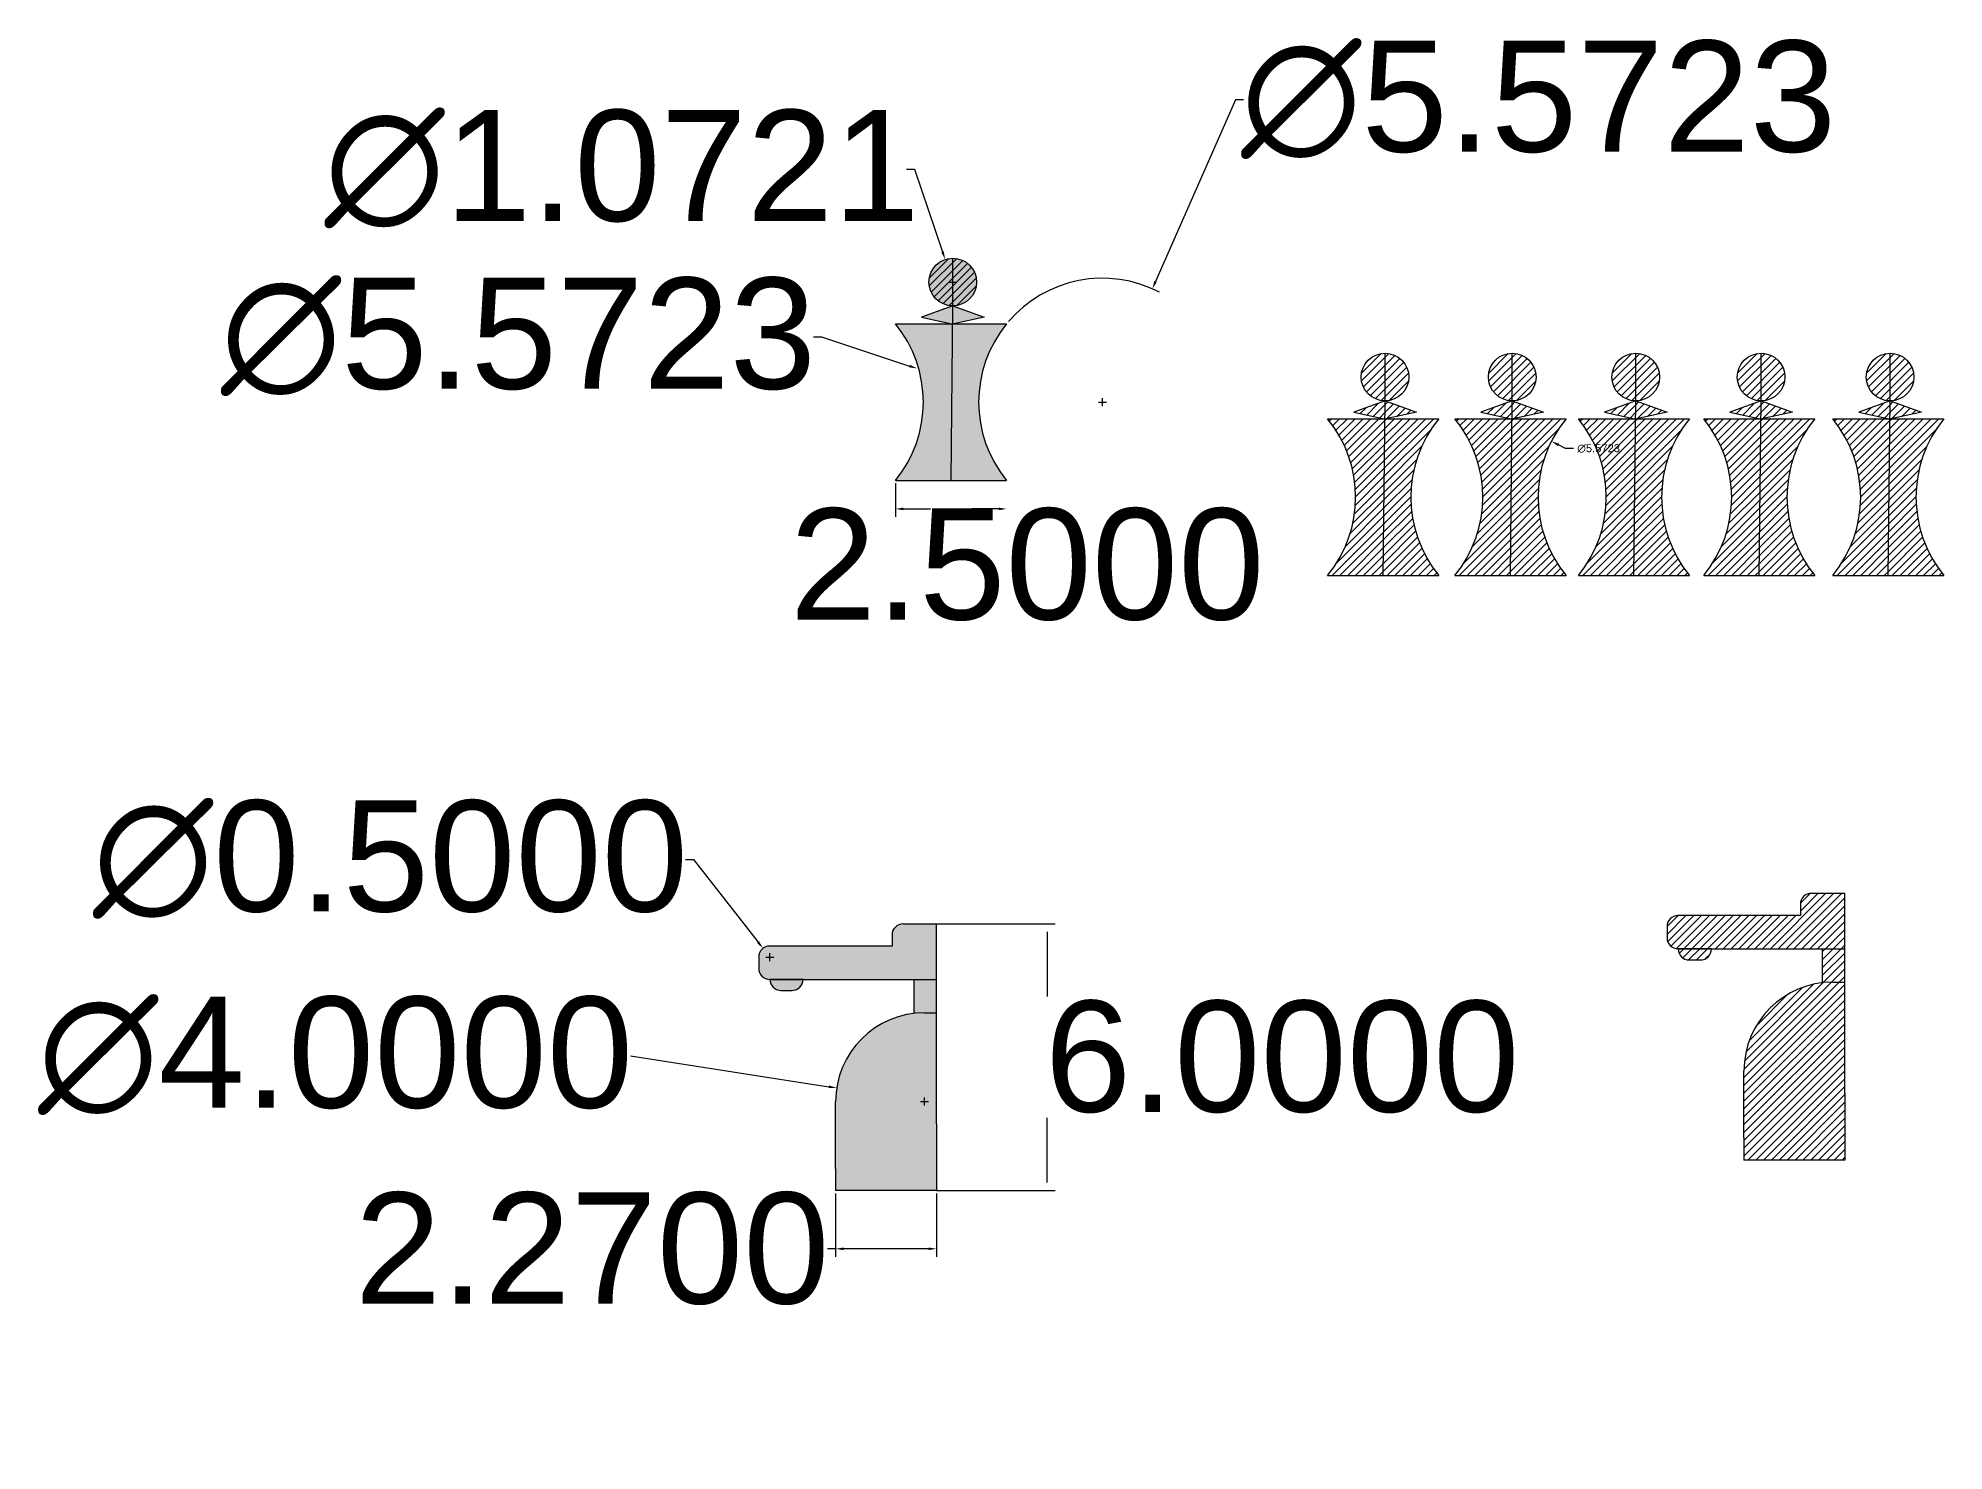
# Model space of a CAD drawing. Header units: centimetres. Extents: x -79 to 365, y -14 to 140.
# Drawn here: x 54.41 to 97.28, y 50.81 to 82.59 of the extents above; entities that cross this region are included whole.
import ezdxf

# ---------------------------------------------------------------- set-up
doc = ezdxf.new("R2010")
doc.units = ezdxf.units.CM
doc.header["$MEASUREMENT"] = 0
doc.styles.get("Standard").update_dxf_attribs({"font": 'arial.ttf'})
doc.dimstyles.get("Standard").update_dxf_attribs({"dimtxt": 0.18, "dimasz": 0.18, "dimexe": 0.18, "dimexo": 0.0625, "dimgap": 0.09, "dimtad": 0, "dimtih": 1, "dimtoh": 1, "dimdec": 4, "dimzin": 0, "dimdsep": 46, "dimtxsty": 'Standard', "dimcen": 0.09, "dimadec": 0, "dimazin": 0, "dimtfac": 1, "dimtdec": 4, "dimtofl": 0, "dimtmove": 0, "dimatfit": 3, "dimfxl": 1, "dimtolj": 1, "dimtzin": 0, "dimarcsym": 0})

# ---------------------------------------------------------------- blocks, each defined once
blk = doc.blocks.new('*D58')
at = {"color": 0, "lineweight": -2, "transparency": 16777216}
for p, q in [((88.77, 73.362), (88.609, 73.443)), ((88.95, 73.362), (88.77, 73.362))]:
    blk.add_line(p, q, dxfattribs=at)
at = {"color": 0, "transparency": 16777216}
blk.add_solid([(88.623, 73.47), (88.596, 73.416), (88.449, 73.524)], dxfattribs=at)
at = {"layer": 'Defpoints', "color": 0, "transparency": 16777216}
for p in [(88.449, 73.524), (93.423, 71.012)]:
    blk.add_point(p, dxfattribs=at)
at = {"color": 0, "transparency": 16777216, "insert": (89.512, 73.362), "char_height": 0.18, "attachment_point": 5}
blk.add_mtext('\\A1;∅5.5723', dxfattribs=at)
blk = doc.blocks.new('*D59')
at = {"color": 0, "lineweight": -2, "transparency": 16777216}
for p, q in [((73.941, 79.646), (74.121, 79.646)), ((74.121, 79.646), (74.753, 77.784)), ((74.983, 77.016), (74.983, 77.196)), ((74.893, 77.106), (75.073, 77.106))]:
    blk.add_line(p, q, dxfattribs=at)
at = {"color": 0, "transparency": 16777216}
blk.add_solid([(74.782, 77.794), (74.725, 77.774), (74.811, 77.613)], dxfattribs=at)
at = {"layer": 'Defpoints', "color": 0, "transparency": 16777216}
for p in [(74.811, 77.613), (75.156, 76.598)]:
    blk.add_point(p, dxfattribs=at)
at = {"color": 0, "transparency": 16777216, "insert": (67.543, 79.646), "char_height": 0.18, "attachment_point": 5}
blk.add_mtext('\\A1;{\\H13.88889x;∅1.0721}', dxfattribs=at)
blk = doc.blocks.new('*D61')
at = {"color": 0, "lineweight": -2, "transparency": 16777216}
for p, q in [((71.852, 75.872), (72.032, 75.872)), ((72.032, 75.872), (74.01, 75.217))]:
    blk.add_line(p, q, dxfattribs=at)
at = {"color": 0, "transparency": 16777216}
blk.add_solid([(74.019, 75.246), (74, 75.189), (74.181, 75.161)], dxfattribs=at)
at = {"layer": 'Defpoints', "color": 0, "transparency": 16777216}
for p in [(68.891, 76.912), (74.181, 75.161)]:
    blk.add_point(p, dxfattribs=at)
at = {"color": 0, "transparency": 16777216, "insert": (65.213, 75.872), "char_height": 0.18, "attachment_point": 5}
blk.add_mtext('\\A1;{\\H13.88889x;∅5.5723}', dxfattribs=at)
blk = doc.blocks.new('*D75')
at = {"color": 0, "lineweight": -2, "transparency": 16777216}
for p, q in [((72.348, 56.606), (72.348, 55.179)), ((74.618, 56.606), (74.618, 55.179)), ((72.348, 55.359), (72.168, 55.359)), ((74.438, 55.359), (72.528, 55.359))]:
    blk.add_line(p, q, dxfattribs=at)
at = {"color": 0, "transparency": 16777216}
for points in [[(72.528, 55.389), (72.528, 55.329), (72.348, 55.359)], [(74.438, 55.389), (74.438, 55.329), (74.618, 55.359)]]:
    blk.add_solid(points, dxfattribs=at)
at = {"layer": 'Defpoints', "color": 0, "transparency": 16777216}
for p in [(72.348, 56.669), (74.618, 56.669), (72.348, 55.359)]:
    blk.add_point(p, dxfattribs=at)
at = {"color": 0, "transparency": 16777216, "insert": (66.871, 55.359), "char_height": 0.18, "attachment_point": 5}
blk.add_mtext('\\A1;{\\H13.88889x;2.2700}', dxfattribs=at)
blk = doc.blocks.new('*D76')
at = {"color": 0, "lineweight": -2, "transparency": 16777216}
for p, q in [((67.735, 59.7), (72.194, 59.005)), ((74.348, 58.579), (74.348, 58.759)), ((74.258, 58.669), (74.438, 58.669))]:
    blk.add_line(p, q, dxfattribs=at)
at = {"color": 0, "transparency": 16777216}
blk.add_solid([(72.198, 59.034), (72.189, 58.975), (72.372, 58.977)], dxfattribs=at)
at = {"layer": 'Defpoints', "color": 0, "transparency": 16777216}
for p in [(72.372, 58.977), (76.324, 58.361)]:
    blk.add_point(p, dxfattribs=at)
at = {"color": 0, "transparency": 16777216, "insert": (61.1, 59.7), "char_height": 0.18, "attachment_point": 5}
blk.add_mtext('\\A1;{\\H13.88889x;∅4.0000}', dxfattribs=at)
blk = doc.blocks.new('*D77')
at = {"color": 0, "lineweight": -2, "transparency": 16777216}
for p, q in [((68.969, 64.115), (69.149, 64.115)), ((69.149, 64.115), (70.603, 62.257)), ((70.778, 61.919), (70.958, 61.919)), ((70.868, 61.829), (70.868, 62.009))]:
    blk.add_line(p, q, dxfattribs=at)
at = {"color": 0, "transparency": 16777216}
blk.add_solid([(70.626, 62.276), (70.579, 62.239), (70.714, 62.116)], dxfattribs=at)
at = {"layer": 'Defpoints', "color": 0, "transparency": 16777216}
for p in [(70.714, 62.116), (71.022, 61.722)]:
    blk.add_point(p, dxfattribs=at)
at = {"color": 0, "transparency": 16777216, "insert": (62.334, 64.115), "char_height": 0.18, "attachment_point": 5}
blk.add_mtext('\\A1;{\\H13.88889x;∅0.5000}', dxfattribs=at)
blk = doc.blocks.new('*D78')
at = {"color": 0, "lineweight": -2, "transparency": 16777216}
for p, q in [((81.345, 81.205), (79.546, 77.12)), ((81.525, 81.205), (81.345, 81.205)), ((78.261, 74.405), (78.441, 74.405)), ((78.351, 74.315), (78.351, 74.495))]:
    blk.add_line(p, q, dxfattribs=at)
blk.add_arc((78.351, 74.405), 2.786, 62.5359, 139.4627, dxfattribs=at)
at = {"color": 0, "transparency": 16777216}
blk.add_solid([(79.519, 77.132), (79.574, 77.108), (79.474, 76.955)], dxfattribs=at)
at = {"layer": 'Defpoints', "color": 0, "transparency": 16777216}
for p in [(79.474, 76.955), (77.228, 71.855)]:
    blk.add_point(p, dxfattribs=at)
at = {"color": 0, "transparency": 16777216, "insert": (88.164, 81.205), "char_height": 0.18, "attachment_point": 5}
blk.add_mtext('\\A1;{\\H13.88889x;∅5.5723}', dxfattribs=at)

msp = doc.modelspace()

# ---------------------------------------------------------------- hatches: boundary and pattern name
at = {"true_color": 0xffffff}
h = msp.add_hatch(color=7, dxfattribs=at)
h.dxf.hatch_style = 1
h.paths.add_polyline_path([(74.97934, 76.16455), (74.96342, 76.16794), (74.58093, 76.16794), (73.69333, 76.16794, -0.35659545), (73.69333, 72.64213), (74.58093, 72.64213), (74.94335, 72.64213)])
h.paths.add_polyline_path([(76.19337, 76.16794), (74.97938, 76.16794), (74.94335, 72.64213), (75.30577, 72.64213), (76.19337, 72.64213, -0.35659545)])
h.paths.add_polyline_path([(75.51954, 77.1059, 0.41421356), (74.98349, 77.64195), (74.98349, 76.56985, 0.41421356)])
h.paths.add_polyline_path([(74.98349, 77.64195, 0.41421356), (74.44744, 77.1059, 0.41421356), (74.98349, 76.56985)])
h.paths.add_polyline_path([(75.68826, 76.31333), (74.98349, 76.56985), (74.97938, 76.16794), (75.00355, 76.16794)])
h.paths.add_polyline_path([(74.98349, 76.56985), (74.27872, 76.31333), (74.96342, 76.16794), (74.97938, 76.16794)])
h.paths.add_polyline_path([(74.61781, 61.41871), (74.11781, 61.41871), (74.11781, 60.66871), (74.11781, 60.65544, -0.02882173), (74.34781, 60.66871), (74.61781, 60.66871)])
h.paths.add_polyline_path([(74.61781, 62.66871), (73.86781, 62.66871, 0.41421356), (73.61781, 62.41871), (73.61781, 62.16871), (70.86781, 62.16871, 0.41421356), (70.61781, 61.91871), (70.61781, 61.66871, 0.41421356), (70.86781, 61.41871), (71.61781, 61.41871), (74.61781, 61.41871)])
h.paths.add_polyline_path([(71.61781, 61.41871), (70.86781, 61.41871, 0.41421356), (71.11781, 61.16871), (71.36781, 61.16871, 0.41421356)])
h.paths.add_polyline_path([(74.61781, 60.66871), (74.34781, 60.66871, 0.02882173), (74.11781, 60.65544, 0.38084517), (72.34781, 58.66871), (72.34781, 57.16871), (72.34781, 56.66871), (74.61781, 56.66871), (74.61781, 57.16871), (74.61781, 58.16871), (74.61781, 58.66871)])
h.paths.add_polyline_path([(67.49399, 46.76435), (67.29399, 46.76435), (66.70088, 46.76435), (66.70088, 44.76435), (67.67637, 44.76435, -0.08518963), (67.49399, 45.69772)])
h.paths.add_polyline_path([(66.70088, 46.76435), (66.29399, 46.76435), (65.89399, 46.76435), (65.89399, 45.827, -0.09678241), (65.71161, 44.76435), (66.70088, 44.76435)])
h.paths.add_polyline_path([(65.79399, 47.26435), (65.29399, 47.26435), (65.29399, 46.76435), (65.79399, 46.76435)])
h.paths.add_polyline_path([(66.70088, 47.26435), (66.29399, 47.26435), (66.29399, 46.76435), (66.70088, 46.76435)])
h.paths.add_polyline_path([(67.79399, 47.26435), (67.29399, 47.26435), (67.29399, 46.76435), (67.79399, 46.76435)])
h.paths.add_polyline_path([(68.59399, 47.26435), (68.09399, 47.26435), (68.09399, 46.76435), (68.59399, 46.76435)])
h.paths.add_polyline_path([(67.95088, 44.76435), (66.70088, 44.76435), (66.70088, 42.26435), (67.95088, 42.26435)])
h.paths.add_polyline_path([(66.70088, 44.76435), (65.71161, 44.76435), (65.45088, 44.76435), (65.45088, 42.26435), (66.70088, 42.26435)])
h.paths.add_polyline_path([(57.78401, 40.07056), (68.55614, 40.07056), (68.55614, 44.06233), (57.78401, 44.06233)], flags=9)
h = msp.add_hatch(dxfattribs=at)
h.set_pattern_fill('ANSI31')
h.set_pattern_definition([(45, (-62.10484, 0.56141), (-0.08838835, 0.08838835), [])])
h.paths.add_polyline_path([(75.51954, 77.1059, 0.41421356), (74.98349, 77.64195), (74.98349, 76.56985, 0.41421356)])
h.paths.add_polyline_path([(74.98349, 77.64195, 0.41421356), (74.44744, 77.1059, 0.41421356), (74.98349, 76.56985)])
h = msp.add_hatch(dxfattribs=at)
h.set_pattern_fill('ANSI31')
h.set_pattern_definition([(45, (-52.38171, -1.57537), (-0.08838835, 0.08838835), [])])
h.paths.add_polyline_path([(85.24266, 74.96911, 0.41421356), (84.70661, 75.50516), (84.70661, 74.43306, 0.41421356)])
h.paths.add_polyline_path([(84.70661, 75.50516, 0.41421356), (84.17056, 74.96911, 0.41421356), (84.70661, 74.43306)])
h = msp.add_hatch(dxfattribs=at)
h.set_pattern_fill('ANSI31')
h.set_pattern_definition([(45, (-49.51994, -1.57537), (-0.08838835, 0.08838835), [])])
h.paths.add_polyline_path([(88.10443, 74.96911, 0.41421356), (87.56838, 75.50516), (87.56838, 74.43306, 0.41421356)])
h.paths.add_polyline_path([(87.56838, 75.50516, 0.41421356), (87.03233, 74.96911, 0.41421356), (87.56838, 74.43306)])
h = msp.add_hatch(dxfattribs=at)
h.set_pattern_fill('ANSI31')
h.set_pattern_definition([(45, (-46.74144, -1.57537), (-0.08838835, 0.08838835), [])])
h.paths.add_polyline_path([(90.88294, 74.96911, 0.41421356), (90.34689, 75.50516), (90.34689, 74.43306, 0.41421356)])
h.paths.add_polyline_path([(90.34689, 75.50516, 0.41421356), (89.81084, 74.96911, 0.41421356), (90.34689, 74.43306)])
h = msp.add_hatch(dxfattribs=at)
h.set_pattern_fill('ANSI31')
h.set_pattern_definition([(45, (-43.9213, -1.57537), (-0.08838835, 0.08838835), [])])
h.paths.add_polyline_path([(93.70307, 74.96911, 0.41421356), (93.16702, 75.50516), (93.16702, 74.43306, 0.41421356)])
h.paths.add_polyline_path([(93.16702, 75.50516, 0.41421356), (92.63097, 74.96911, 0.41421356), (93.16702, 74.43306)])
h = msp.add_hatch(dxfattribs=at)
h.set_pattern_fill('ANSI31')
h.set_pattern_definition([(45, (-41.01902, -1.57537), (-0.08838835, 0.08838835), [])])
h.paths.add_polyline_path([(96.60535, 74.96911, 0.41421356), (96.0693, 75.50516), (96.0693, 74.43306, 0.41421356)])
h.paths.add_polyline_path([(96.0693, 75.50516, 0.41421356), (95.53325, 74.96911, 0.41421356), (96.0693, 74.43306)])

# ---------------------------------------------------------------- linework, layer by layer
for p, q in [((74.98349, 77.64195), (74.98349, 77.64215)), ((74.98349, 76.56985), (74.98349, 77.64195)), ((74.98349, 76.56985), (74.27872, 76.31333)), ((74.27872, 76.31333), (74.96342, 76.16794)), ((74.94335, 72.64213), (74.98349, 76.56985)), ((74.98349, 76.56985), (75.68826, 76.31333)), ((75.68826, 76.31333), (75.00355, 76.16794)), ((73.69333, 76.16794), (74.58093, 76.16794)), ((74.58093, 76.16794), (76.19337, 76.16794)), ((84.70661, 75.50516), (84.70661, 75.50536)), ((84.70661, 74.43306), (84.70661, 75.50516)), ((87.56838, 75.50516), (87.56838, 75.50536)), ((87.56838, 74.43306), (87.56838, 75.50516)), ((90.34689, 75.50516), (90.34689, 75.50536)), ((90.34689, 74.43306), (90.34689, 75.50516)), ((93.16702, 75.50516), (93.16702, 75.50536)), ((93.16702, 74.43306), (93.16702, 75.50516)), ((96.0693, 75.50516), (96.0693, 75.50536)), ((96.0693, 74.43306), (96.0693, 75.50516)), ((84.70661, 74.43306), (84.00184, 74.17655)), ((84.00184, 74.17655), (84.68654, 74.03115)), ((84.66648, 70.50535), (84.70661, 74.43306)), ((84.70661, 74.43306), (85.41138, 74.17655)), ((85.41138, 74.17655), (84.72668, 74.03115)), ((87.56838, 74.43306), (86.86361, 74.17655)), ((86.86361, 74.17655), (87.54831, 74.03115)), ((87.52824, 70.50535), (87.56838, 74.43306)), ((87.56838, 74.43306), (88.27315, 74.17655)), ((88.27315, 74.17655), (87.58845, 74.03115)), ((90.34689, 74.43306), (89.64212, 74.17655)), ((89.64212, 74.17655), (90.32682, 74.03115)), ((90.30675, 70.50535), (90.34689, 74.43306)), ((90.34689, 74.43306), (91.05166, 74.17655)), ((91.05166, 74.17655), (90.36695, 74.03115)), ((93.16702, 74.43306), (92.46225, 74.17655)), ((92.46225, 74.17655), (93.14696, 74.03115)), ((93.12689, 70.50535), (93.16702, 74.43306)), ((93.16702, 74.43306), (93.87179, 74.17655)), ((93.87179, 74.17655), (93.18709, 74.03115)), ((96.0693, 74.43306), (95.36453, 74.17655)), ((95.36453, 74.17655), (96.04923, 74.03115)), ((96.02916, 70.50535), (96.0693, 74.43306)), ((96.0693, 74.43306), (96.77407, 74.17655)), ((96.77407, 74.17655), (96.08937, 74.03115)), ((83.41646, 74.03115), (84.30406, 74.03115)), ((84.30406, 74.03115), (85.9165, 74.03115)), ((86.27822, 74.03115), (87.16582, 74.03115)), ((87.16582, 74.03115), (88.77826, 74.03115)), ((89.05673, 74.03115), (89.94433, 74.03115)), ((89.94433, 74.03115), (91.55677, 74.03115)), ((91.87687, 74.03115), (92.76447, 74.03115)), ((92.76447, 74.03115), (94.37691, 74.03115)), ((94.77914, 74.03115), (95.66674, 74.03115)), ((95.66674, 74.03115), (97.27918, 74.03115)), ((73.69333, 72.64213), (74.58093, 72.64213)), ((73.69333, 72.57963), (73.69333, 71.82268)), ((74.58093, 72.64213), (75.30577, 72.64213)), ((75.30577, 72.64213), (76.19337, 72.64213)), ((73.87333, 72.00268), (74.47849, 72.00268)), ((76.01337, 72.00268), (75.40821, 72.00268)), ((83.41646, 70.50535), (84.30406, 70.50535)), ((84.30406, 70.50535), (85.0289, 70.50535)), ((85.0289, 70.50535), (85.9165, 70.50535)), ((86.27822, 70.50535), (87.16582, 70.50535)), ((87.16582, 70.50535), (87.89066, 70.50535)), ((87.89066, 70.50535), (88.77826, 70.50535)), ((89.05673, 70.50535), (89.94433, 70.50535)), ((89.94433, 70.50535), (90.66917, 70.50535)), ((90.66917, 70.50535), (91.55677, 70.50535)), ((91.87687, 70.50535), (92.76447, 70.50535)), ((92.76447, 70.50535), (93.48931, 70.50535)), ((93.48931, 70.50535), (94.37691, 70.50535)), ((94.77914, 70.50535), (95.66674, 70.50535)), ((95.66674, 70.50535), (96.39158, 70.50535)), ((96.39158, 70.50535), (97.27918, 70.50535)), ((94.05102, 63.10652), (94.05102, 62.85652)), ((94.30102, 63.35652), (95.05102, 63.35652)), ((95.05102, 59.35652), (95.05102, 63.35652)), ((73.86781, 62.66871), (74.61781, 62.66871)), ((74.61781, 58.66871), (74.61781, 62.66871)), ((74.61781, 62.66871), (77.28516, 62.66871)), ((91.05102, 62.60652), (91.05102, 62.35652)), ((94.05102, 62.85652), (91.30102, 62.85652)), ((73.61781, 62.16871), (70.86781, 62.16871)), ((73.61781, 62.41871), (73.61781, 62.16871)), ((77.10516, 62.48871), (77.10516, 61.03515)), ((70.61781, 61.91871), (70.61781, 61.66871)), ((91.30102, 62.10652), (95.05102, 62.10652)), ((92.05102, 62.10652), (91.30102, 62.10652)), ((91.30102, 62.10652), (91.30102, 62.10652)), ((91.55102, 61.85652), (91.80102, 61.85652)), ((92.05102, 62.10652), (92.05102, 62.10652)), ((94.55102, 61.35652), (94.55102, 62.10652)), ((70.86781, 61.41871), (74.61781, 61.41871)), ((74.11781, 60.66871), (74.11781, 61.41871)), ((94.55102, 61.35652), (94.55102, 61.34325)), ((94.78102, 61.35652), (95.05102, 61.35652)), ((74.11781, 60.66871), (74.11781, 60.65544)), ((74.34781, 60.66871), (74.61781, 60.66871)), ((92.78102, 57.85652), (92.78102, 59.35652)), ((95.05102, 58.85652), (95.05102, 59.35652)), ((95.05102, 58.85652), (95.05102, 57.85652)), ((72.34781, 57.16871), (72.34781, 58.66871)), ((74.61781, 58.16871), (74.61781, 58.66871)), ((74.61781, 58.16871), (74.61781, 57.16871)), ((77.10516, 56.84871), (77.10516, 58.30228)), ((92.78102, 57.85652), (92.78102, 57.35652)), ((95.05102, 57.85652), (95.05102, 57.35652)), ((72.34781, 57.16871), (72.34781, 56.66871)), ((74.61781, 57.16871), (74.61781, 56.66871)), ((95.05102, 57.35652), (92.78102, 57.35652)), ((74.61781, 56.66871), (72.34781, 56.66871)), ((74.61781, 56.66871), (77.28516, 56.66871))]:
    msp.add_line(p, q)
at = {"color": 7, "linetype": 'Continuous', "true_color": 0xffffff}
for p, q in [((84.00413, 74.17606), (84.0062, 74.17813)), ((84.14994, 74.1451), (84.28414, 74.27929)), ((84.29576, 74.11413), (84.56208, 74.38045)), ((84.44157, 74.08317), (84.70574, 74.34734)), ((84.70391, 74.16873), (84.89842, 74.36325)), ((84.70574, 74.34734), (84.76882, 74.41042)), ((84.74753, 74.03558), (85.02803, 74.31608)), ((84.97197, 74.08324), (85.15763, 74.2689)), ((85.1964, 74.1309), (85.28724, 74.22173)), ((86.8659, 74.17606), (86.86797, 74.17813)), ((87.01171, 74.1451), (87.14591, 74.27929)), ((87.15752, 74.11413), (87.42385, 74.38045)), ((87.30334, 74.08317), (87.5675, 74.34734)), ((87.56568, 74.16873), (87.76019, 74.36325)), ((87.5675, 74.34734), (87.63059, 74.41042)), ((87.6093, 74.03558), (87.8898, 74.31608)), ((87.83373, 74.08324), (88.0194, 74.2689)), ((88.05817, 74.1309), (88.14901, 74.22173)), ((89.6444, 74.17606), (89.64648, 74.17813)), ((89.79022, 74.1451), (89.92441, 74.27929)), ((89.93603, 74.11413), (90.20235, 74.38045)), ((90.08184, 74.08317), (90.34601, 74.34734)), ((90.34419, 74.16873), (90.5387, 74.36325)), ((90.34601, 74.34734), (90.40909, 74.41042)), ((90.38781, 74.03558), (90.6683, 74.31608)), ((90.61224, 74.08324), (90.79791, 74.2689)), ((90.83668, 74.1309), (90.92751, 74.22173)), ((92.46454, 74.17606), (92.46661, 74.17813)), ((92.61035, 74.1451), (92.74455, 74.27929)), ((92.75617, 74.11413), (93.02249, 74.38045)), ((92.90198, 74.08317), (93.16615, 74.34734)), ((93.16432, 74.16873), (93.35883, 74.36325)), ((93.16615, 74.34734), (93.22923, 74.41042)), ((93.20794, 74.03558), (93.48844, 74.31608)), ((93.43238, 74.08324), (93.61804, 74.2689)), ((93.65681, 74.1309), (93.74765, 74.22173)), ((95.36682, 74.17606), (95.36889, 74.17813)), ((95.51263, 74.1451), (95.64683, 74.27929)), ((95.65844, 74.11413), (95.92477, 74.38045)), ((95.80426, 74.08317), (96.06842, 74.34734)), ((96.0666, 74.16873), (96.26111, 74.36325)), ((96.06842, 74.34734), (96.13151, 74.41042)), ((96.11022, 74.03558), (96.39072, 74.31608)), ((96.33465, 74.08324), (96.52032, 74.2689)), ((96.55909, 74.1309), (96.64993, 74.22173)), ((83.45606, 73.98154), (83.50567, 74.03115)), ((83.53147, 73.88018), (83.68244, 74.03115)), ((83.60274, 73.77467), (83.85922, 74.03115)), ((83.66976, 73.66491), (84.036, 74.03115)), ((83.73238, 73.55075), (84.21277, 74.03115)), ((83.79041, 73.43201), (84.38955, 74.03115)), ((83.84364, 73.30846), (84.56633, 74.03115)), ((83.89176, 73.17981), (84.70209, 73.99013)), ((83.93443, 73.0457), (84.70026, 73.81153)), ((84.58738, 74.05221), (84.70391, 74.16873)), ((84.68931, 72.73992), (85.74154, 73.79215)), ((84.69114, 72.91852), (85.80377, 74.03115)), ((84.69296, 73.09712), (85.62699, 74.03115)), ((84.69479, 73.27573), (85.45021, 74.03115)), ((84.69661, 73.45433), (85.27344, 74.03115)), ((84.69844, 73.63293), (85.09666, 74.03115)), ((84.70026, 73.81153), (84.91988, 74.03115)), ((84.70209, 73.99013), (84.74311, 74.03115)), ((86.31783, 73.98154), (86.36744, 74.03115)), ((86.39324, 73.88018), (86.54421, 74.03115)), ((86.46451, 73.77467), (86.72099, 74.03115)), ((86.53152, 73.66491), (86.89777, 74.03115)), ((86.59414, 73.55075), (87.07454, 74.03115)), ((86.65218, 73.43201), (87.25132, 74.03115)), ((86.7054, 73.30846), (87.4281, 74.03115)), ((86.75353, 73.17981), (87.56385, 73.99013)), ((86.7962, 73.0457), (87.56203, 73.81153)), ((87.44915, 74.05221), (87.56568, 74.16873)), ((87.55108, 72.73992), (88.60331, 73.79215)), ((87.5529, 72.91852), (88.66553, 74.03115)), ((87.55473, 73.09712), (88.48876, 74.03115)), ((87.55655, 73.27573), (88.31198, 74.03115)), ((87.55838, 73.45433), (88.1352, 74.03115)), ((87.5602, 73.63293), (87.95843, 74.03115)), ((87.56203, 73.81153), (87.78165, 74.03115)), ((87.56385, 73.99013), (87.60487, 74.03115)), ((89.09633, 73.98154), (89.14594, 74.03115)), ((89.17174, 73.88018), (89.32272, 74.03115)), ((89.24301, 73.77467), (89.4995, 74.03115)), ((89.31003, 73.66491), (89.67627, 74.03115)), ((89.37265, 73.55075), (89.85305, 74.03115)), ((89.43069, 73.43201), (90.02983, 74.03115)), ((89.48391, 73.30846), (90.2066, 74.03115)), ((89.53204, 73.17981), (90.34236, 73.99013)), ((89.57471, 73.0457), (90.34054, 73.81153)), ((90.22766, 74.05221), (90.34419, 74.16873)), ((90.32958, 72.73992), (91.38181, 73.79215)), ((90.33141, 72.91852), (91.44404, 74.03115)), ((90.33323, 73.09712), (91.26726, 74.03115)), ((90.33506, 73.27573), (91.09049, 74.03115)), ((90.33689, 73.45433), (90.91371, 74.03115)), ((90.33871, 73.63293), (90.73693, 74.03115)), ((90.34054, 73.81153), (90.56016, 74.03115)), ((90.34236, 73.99013), (90.38338, 74.03115)), ((91.91647, 73.98154), (91.96608, 74.03115)), ((91.99188, 73.88018), (92.14286, 74.03115)), ((92.06315, 73.77467), (92.31963, 74.03115)), ((92.13017, 73.66491), (92.49641, 74.03115)), ((92.19279, 73.55075), (92.67319, 74.03115)), ((92.25082, 73.43201), (92.84996, 74.03115)), ((92.30405, 73.30846), (93.02674, 74.03115)), ((92.35217, 73.17981), (93.1625, 73.99013)), ((92.39484, 73.0457), (93.16067, 73.81153)), ((93.0478, 74.05221), (93.16432, 74.16873)), ((93.14972, 72.73992), (94.20195, 73.79215)), ((93.15155, 72.91852), (94.26418, 74.03115)), ((93.15337, 73.09712), (94.0874, 74.03115)), ((93.1552, 73.27573), (93.91062, 74.03115)), ((93.15702, 73.45433), (93.73385, 74.03115)), ((93.15885, 73.63293), (93.55707, 74.03115)), ((93.16067, 73.81153), (93.38029, 74.03115)), ((93.1625, 73.99013), (93.20352, 74.03115)), ((94.81875, 73.98154), (94.86836, 74.03115)), ((94.89416, 73.88018), (95.04513, 74.03115)), ((94.96543, 73.77467), (95.22191, 74.03115)), ((95.03244, 73.66491), (95.39869, 74.03115)), ((95.09506, 73.55075), (95.57546, 74.03115)), ((95.1531, 73.43201), (95.75224, 74.03115)), ((95.20632, 73.30846), (95.92902, 74.03115)), ((95.25445, 73.17981), (96.06477, 73.99013)), ((95.29712, 73.0457), (96.06295, 73.81153)), ((95.95007, 74.05221), (96.0666, 74.16873)), ((96.052, 72.73992), (97.10423, 73.79215)), ((96.05382, 72.91852), (97.16645, 74.03115)), ((96.05565, 73.09712), (96.98968, 74.03115)), ((96.05747, 73.27573), (96.8129, 74.03115)), ((96.0593, 73.45433), (96.63612, 74.03115)), ((96.06112, 73.63293), (96.45935, 74.03115)), ((96.06295, 73.81153), (96.28257, 74.03115)), ((96.06477, 73.99013), (96.10579, 74.03115)), ((83.9712, 72.90569), (84.69844, 73.63293)), ((84.0015, 72.75922), (84.69661, 73.45433)), ((84.68749, 72.56132), (85.52959, 73.40343)), ((86.83297, 72.90569), (87.5602, 73.63293)), ((86.86327, 72.75922), (87.55838, 73.45433)), ((87.54925, 72.56132), (88.39136, 73.40343)), ((89.61147, 72.90569), (90.33871, 73.63293)), ((89.64177, 72.75922), (90.33689, 73.45433)), ((90.32776, 72.56132), (91.16987, 73.40343)), ((92.43161, 72.90569), (93.15885, 73.63293)), ((92.46191, 72.75922), (93.15702, 73.45433)), ((93.1479, 72.56132), (93.99, 73.40343)), ((95.33389, 72.90569), (96.06112, 73.63293)), ((95.36419, 72.75922), (96.0593, 73.45433)), ((96.05017, 72.56132), (96.89228, 73.40343)), ((84.02461, 72.60555), (84.69479, 73.27573)), ((84.03957, 72.44373), (84.69296, 73.09712)), ((84.0451, 72.27248), (84.69114, 72.91852)), ((84.68566, 72.38272), (85.42043, 73.11749)), ((86.88638, 72.60555), (87.55655, 73.27573)), ((86.90134, 72.44373), (87.55473, 73.09712)), ((86.90686, 72.27248), (87.5529, 72.91852)), ((87.54743, 72.38272), (88.2822, 73.11749)), ((89.66488, 72.60555), (90.33506, 73.27573)), ((89.67984, 72.44373), (90.33323, 73.09712)), ((89.68537, 72.27248), (90.33141, 72.91852)), ((90.32593, 72.38272), (91.06071, 73.11749)), ((92.48502, 72.60555), (93.1552, 73.27573)), ((92.49998, 72.44373), (93.15337, 73.09712)), ((92.50551, 72.27248), (93.15155, 72.91852)), ((93.14607, 72.38272), (93.88084, 73.11749)), ((95.3873, 72.60555), (96.05747, 73.27573)), ((95.40226, 72.44373), (96.05565, 73.09712)), ((95.40778, 72.27248), (96.05382, 72.91852)), ((96.04835, 72.38272), (96.78312, 73.11749)), ((84.0198, 71.89363), (84.68749, 72.56132)), ((84.03939, 72.09), (84.68931, 72.73992)), ((84.68019, 71.84691), (85.29455, 72.46127)), ((84.68201, 72.02551), (85.31537, 72.65887)), ((84.68384, 72.20412), (85.35472, 72.875)), ((86.88157, 71.89363), (87.54925, 72.56132)), ((86.90116, 72.09), (87.55108, 72.73992)), ((87.54195, 71.84691), (88.15631, 72.46127)), ((87.54378, 72.02551), (88.17714, 72.65887)), ((87.5456, 72.20412), (88.21649, 72.875)), ((89.66007, 71.89363), (90.32776, 72.56132)), ((89.67967, 72.09), (90.32958, 72.73992)), ((90.32046, 71.84691), (90.93482, 72.46127)), ((90.32228, 72.02551), (90.95565, 72.65887)), ((90.32411, 72.20412), (90.995, 72.875)), ((92.48021, 71.89363), (93.1479, 72.56132)), ((92.4998, 72.09), (93.14972, 72.73992)), ((93.1406, 71.84691), (93.75496, 72.46127)), ((93.14242, 72.02551), (93.77578, 72.65887)), ((93.14425, 72.20412), (93.81513, 72.875)), ((95.38249, 71.89363), (96.05017, 72.56132)), ((95.40208, 72.09), (96.052, 72.73992)), ((96.04287, 71.84691), (96.65723, 72.46127)), ((96.0447, 72.02551), (96.67806, 72.65887)), ((96.04652, 72.20412), (96.71741, 72.875)), ((83.91889, 71.43916), (84.68384, 72.20412)), ((83.98211, 71.67917), (84.68566, 72.38272)), ((84.67654, 71.48971), (85.29259, 72.10577)), ((84.67836, 71.66831), (85.28787, 72.27782)), ((86.78065, 71.43916), (87.5456, 72.20412)), ((86.84388, 71.67917), (87.54743, 72.38272)), ((87.5383, 71.48971), (88.15436, 72.10577)), ((87.54013, 71.66831), (88.14964, 72.27782)), ((89.55916, 71.43916), (90.32411, 72.20412)), ((89.62239, 71.67917), (90.32593, 72.38272)), ((90.31681, 71.48971), (90.93287, 72.10577)), ((90.31863, 71.66831), (90.92814, 72.27782)), ((92.3793, 71.43916), (93.14425, 72.20412)), ((92.44252, 71.67917), (93.14607, 72.38272)), ((93.13695, 71.48971), (93.75301, 72.10577)), ((93.13877, 71.66831), (93.74828, 72.27782)), ((95.28157, 71.43916), (96.04652, 72.20412)), ((95.3448, 71.67917), (96.04835, 72.38272)), ((96.03922, 71.48971), (96.65528, 72.10577)), ((96.04105, 71.66831), (96.65056, 72.27782)), ((83.5154, 70.50535), (84.67836, 71.66831)), ((83.61611, 70.78283), (84.68019, 71.84691)), ((83.81421, 71.15771), (84.68201, 72.02551)), ((84.67106, 70.9539), (85.35915, 71.64199)), ((84.67289, 71.1325), (85.32938, 71.789)), ((84.67471, 71.31111), (85.30687, 71.94327)), ((86.37717, 70.50535), (87.54013, 71.66831)), ((86.47787, 70.78283), (87.54195, 71.84691)), ((86.67598, 71.15771), (87.54378, 72.02551)), ((87.53283, 70.9539), (88.22092, 71.64199)), ((87.53465, 71.1325), (88.19115, 71.789)), ((87.53648, 71.31111), (88.16864, 71.94327)), ((89.15567, 70.50535), (90.31863, 71.66831)), ((89.25638, 70.78283), (90.32046, 71.84691)), ((89.45448, 71.15771), (90.32228, 72.02551)), ((90.31133, 70.9539), (90.99942, 71.64199)), ((90.31316, 71.1325), (90.96965, 71.789)), ((90.31498, 71.31111), (90.94714, 71.94327)), ((91.97581, 70.50535), (93.13877, 71.66831)), ((92.07652, 70.78283), (93.1406, 71.84691)), ((92.27462, 71.15771), (93.14242, 72.02551)), ((93.13147, 70.9539), (93.81956, 71.64199)), ((93.1333, 71.1325), (93.78979, 71.789)), ((93.13512, 71.31111), (93.76728, 71.94327)), ((94.87809, 70.50535), (96.04105, 71.66831)), ((94.97879, 70.78283), (96.04287, 71.84691)), ((95.1769, 71.15771), (96.0447, 72.02551)), ((96.03375, 70.9539), (96.72184, 71.64199)), ((96.03557, 71.1325), (96.69207, 71.789)), ((96.0374, 71.31111), (96.66956, 71.94327)), ((83.69218, 70.50535), (84.67654, 71.48971)), ((83.86895, 70.50535), (84.67471, 71.31111)), ((84.66741, 70.5967), (85.43766, 71.36695)), ((84.66924, 70.7753), (85.39543, 71.5015)), ((84.75284, 70.50535), (85.48538, 71.23789)), ((86.55394, 70.50535), (87.5383, 71.48971)), ((86.73072, 70.50535), (87.53648, 71.31111)), ((87.52918, 70.5967), (88.29943, 71.36695)), ((87.531, 70.7753), (88.2572, 71.5015)), ((87.6146, 70.50535), (88.34714, 71.23789)), ((89.33245, 70.50535), (90.31681, 71.48971)), ((89.50923, 70.50535), (90.31498, 71.31111)), ((90.30768, 70.5967), (91.07793, 71.36695)), ((90.30951, 70.7753), (91.03571, 71.5015)), ((90.39311, 70.50535), (91.12565, 71.23789)), ((92.15259, 70.50535), (93.13695, 71.48971)), ((92.32936, 70.50535), (93.13512, 71.31111)), ((93.12782, 70.5967), (93.89807, 71.36695)), ((93.12965, 70.7753), (93.85584, 71.5015)), ((93.21325, 70.50535), (93.94579, 71.23789)), ((95.05486, 70.50535), (96.03922, 71.48971)), ((95.23164, 70.50535), (96.0374, 71.31111)), ((96.0301, 70.5967), (96.80035, 71.36695)), ((96.03192, 70.7753), (96.75812, 71.5015)), ((96.11552, 70.50535), (96.84806, 71.23789)), ((84.04573, 70.50535), (84.67289, 71.1325)), ((84.22251, 70.50535), (84.67106, 70.9539)), ((84.39928, 70.50535), (84.66924, 70.7753)), ((84.92961, 70.50535), (85.53821, 71.11395)), ((85.10639, 70.50535), (85.59588, 70.99484)), ((85.28317, 70.50535), (85.65815, 70.88033)), ((85.45994, 70.50535), (85.72483, 70.77024)), ((86.9075, 70.50535), (87.53465, 71.1325)), ((87.08427, 70.50535), (87.53283, 70.9539)), ((87.26105, 70.50535), (87.531, 70.7753)), ((87.79138, 70.50535), (88.39998, 71.11395)), ((87.96816, 70.50535), (88.45765, 70.99484)), ((88.14493, 70.50535), (88.51992, 70.88033)), ((88.32171, 70.50535), (88.5866, 70.77024)), ((89.686, 70.50535), (90.31316, 71.1325)), ((89.86278, 70.50535), (90.31133, 70.9539)), ((90.03956, 70.50535), (90.30951, 70.7753)), ((90.56989, 70.50535), (91.17849, 71.11395)), ((90.74666, 70.50535), (91.23616, 70.99484)), ((90.92344, 70.50535), (91.29843, 70.88033)), ((91.10022, 70.50535), (91.3651, 70.77024)), ((92.50614, 70.50535), (93.1333, 71.1325)), ((92.68292, 70.50535), (93.13147, 70.9539)), ((92.85969, 70.50535), (93.12965, 70.7753)), ((93.39002, 70.50535), (93.99862, 71.11395)), ((93.5668, 70.50535), (94.05629, 70.99484)), ((93.74358, 70.50535), (94.11856, 70.88033)), ((93.92035, 70.50535), (94.18524, 70.77024)), ((95.40842, 70.50535), (96.03557, 71.1325)), ((95.58519, 70.50535), (96.03375, 70.9539)), ((95.76197, 70.50535), (96.03192, 70.7753)), ((96.2923, 70.50535), (96.9009, 71.11395)), ((96.46908, 70.50535), (96.95857, 70.99484)), ((96.64585, 70.50535), (97.02084, 70.88033)), ((96.82263, 70.50535), (97.08752, 70.77024)), ((84.57606, 70.50535), (84.66741, 70.5967)), ((85.63672, 70.50535), (85.79577, 70.6644)), ((85.8135, 70.50535), (85.87087, 70.56272)), ((87.43783, 70.50535), (87.52918, 70.5967)), ((88.49849, 70.50535), (88.65754, 70.6644)), ((88.67526, 70.50535), (88.73263, 70.56272)), ((90.21633, 70.50535), (90.30768, 70.5967)), ((91.27699, 70.50535), (91.43605, 70.6644)), ((91.45377, 70.50535), (91.51114, 70.56272)), ((93.03647, 70.50535), (93.12782, 70.5967)), ((94.09713, 70.50535), (94.25618, 70.6644)), ((94.27391, 70.50535), (94.33128, 70.56272)), ((95.93875, 70.50535), (96.0301, 70.5967)), ((96.99941, 70.50535), (97.15846, 70.6644)), ((97.17618, 70.50535), (97.23355, 70.56272)), ((93.37684, 62.10652), (94.62684, 63.35652)), ((93.55362, 62.10652), (94.80362, 63.35652)), ((93.73039, 62.10652), (94.98039, 63.35652)), ((93.90717, 62.10652), (95.05102, 63.25037)), ((94.05102, 62.95748), (94.45006, 63.35652)), ((94.05276, 63.136), (94.27154, 63.35478)), ((94.08395, 62.10652), (95.05102, 63.0736)), ((91.05102, 62.43235), (91.47519, 62.85652)), ((91.05103, 62.60914), (91.2984, 62.85651)), ((91.06619, 62.27075), (91.65196, 62.85652)), ((91.13865, 62.16643), (91.82874, 62.85652)), ((91.25906, 62.11007), (92.00552, 62.85652)), ((91.43229, 62.10652), (92.18229, 62.85652)), ((91.60907, 62.10652), (92.35907, 62.85652)), ((91.78585, 62.10652), (92.53585, 62.85652)), ((91.96262, 62.10652), (92.71262, 62.85652)), ((92.1394, 62.10652), (92.8894, 62.85652)), ((92.31618, 62.10652), (93.06618, 62.85652)), ((92.49295, 62.10652), (93.24295, 62.85652)), ((92.66973, 62.10652), (93.41973, 62.85652)), ((92.84651, 62.10652), (93.59651, 62.85652)), ((93.02328, 62.10652), (93.77328, 62.85652)), ((93.20006, 62.10652), (93.95006, 62.85652)), ((94.26072, 62.10652), (95.05102, 62.89682)), ((94.4375, 62.10652), (95.05102, 62.72004)), ((94.61428, 62.10652), (95.05102, 62.54327)), ((94.79105, 62.10652), (95.05102, 62.36649)), ((94.96783, 62.10652), (95.05102, 62.18971)), ((91.32515, 61.99937), (91.43229, 62.10652)), ((91.40567, 61.90312), (91.60907, 62.10652)), ((91.53628, 61.85696), (91.78585, 62.10652)), ((91.71262, 61.85652), (91.96262, 62.10652)), ((91.91898, 61.8861), (92.02144, 61.98856)), ((94.55102, 62.04327), (94.61428, 62.10652)), ((94.55102, 61.86649), (94.79105, 62.10652)), ((94.55102, 61.68971), (94.96783, 62.10652)), ((94.55102, 61.51294), (95.05102, 62.01294)), ((94.55902, 61.34416), (95.05102, 61.83616)), ((92.78102, 59.21261), (94.92494, 61.35652)), ((92.78129, 59.38966), (94.74788, 61.35625)), ((92.79338, 59.57852), (94.55902, 61.34416)), ((92.8287, 59.79061), (94.34693, 61.30884)), ((94.74788, 61.35625), (95.05102, 61.65938)), ((94.92494, 61.35652), (95.05102, 61.48261)), ((92.78102, 59.03583), (95.05102, 61.30583)), ((92.78102, 58.85905), (95.05102, 61.12905)), ((92.78102, 58.68228), (95.05102, 60.95228)), ((92.9015, 60.04019), (94.09735, 61.23604)), ((93.06012, 60.37559), (93.76195, 61.07742)), ((92.78102, 58.5055), (95.05102, 60.7755)), ((92.78102, 58.32872), (95.05102, 60.59872)), ((92.78102, 58.15195), (95.05102, 60.42195)), ((92.78102, 57.97517), (95.05102, 60.24517)), ((92.78102, 57.79839), (95.05102, 60.06839)), ((92.78102, 57.62162), (95.05102, 59.89162)), ((92.78102, 57.44484), (95.05102, 59.71484)), ((92.86948, 57.35652), (95.05102, 59.53806)), ((93.04626, 57.35652), (95.05102, 59.36129)), ((93.22303, 57.35652), (95.05102, 59.18451)), ((93.39981, 57.35652), (95.05102, 59.00773)), ((93.57659, 57.35652), (95.05102, 58.83096)), ((93.75336, 57.35652), (95.05102, 58.65418)), ((93.93014, 57.35652), (95.05102, 58.4774)), ((94.10692, 57.35652), (95.05102, 58.30063)), ((94.28369, 57.35652), (95.05102, 58.12385)), ((94.46047, 57.35652), (95.05102, 57.94707)), ((94.63725, 57.35652), (95.05102, 57.7703)), ((94.81402, 57.35652), (95.05102, 57.59352)), ((94.9908, 57.35652), (95.05102, 57.41674))]:
    msp.add_line(p, q, dxfattribs=at)
msp.add_lwpolyline([(71.11781, 61.16871), (71.36781, 61.16871, 0.41421356), (71.61781, 61.41871), (71.61781, 61.41871), (70.86781, 61.41871), (70.86781, 61.41871, 0.41421356)], format="xyb", close=True)
for centre in [(74.98349, 77.1059), (84.70661, 74.96911), (87.56838, 74.96911), (90.34689, 74.96911), (93.16702, 74.96911), (96.0693, 74.96911)]:
    msp.add_circle(centre, 0.53605)
for centre, radius, start, end in [((71.5358, 74.40503), 2.78617, 320.747994, 39.252006), ((78.3509, 74.40503), 2.78617, 140.747994, 219.252006), ((81.25893, 72.26825), 2.78617, 320.747994, 39.252006), ((88.07402, 72.26825), 2.78617, 140.747994, 219.252006), ((84.1207, 72.26825), 2.78617, 320.747994, 39.252006), ((90.93579, 72.26825), 2.78617, 140.747994, 219.252006), ((86.8992, 72.26825), 2.78617, 320.747994, 39.252006), ((93.7143, 72.26825), 2.78617, 140.747994, 219.252006), ((89.71934, 72.26825), 2.78617, 320.747994, 39.252006), ((96.53444, 72.26825), 2.78617, 140.747994, 219.252006), ((92.62162, 72.26825), 2.78617, 320.747994, 39.252006), ((99.43671, 72.26825), 2.78617, 140.747994, 219.252006), ((94.30102, 63.10652), 0.25, 90, 180), ((73.86781, 62.41871), 0.25, 90, 180), ((91.30102, 62.60652), 0.25, 90, 180), ((70.86781, 61.91871), 0.25, 90, 180), ((91.30102, 62.35652), 0.25, 180, 270), ((91.55102, 62.10652), 0.25, 180, 270), ((91.80102, 62.10652), 0.25, 270, 0), ((70.86781, 61.66871), 0.25, 180, 270), ((94.78102, 59.35652), 2, 90, 180), ((74.34781, 58.66871), 2, 90, 180)]:
    msp.add_arc(centre, radius, start, end)
for points in [[(73.87333, 72.03268), (73.87333, 71.97268), (73.69333, 72.00268)], [(76.01337, 72.03268), (76.01337, 71.97268), (76.19337, 72.00268)]]:
    msp.add_solid(points)

# ---------------------------------------------------------------- texts
msp.add_text('    6.0000', height=2.5).set_placement((73.17159, 58.44003))
at = {"insert": (76.65566, 70.74684), "char_height": 0.18, "attachment_point": 5}
msp.add_mtext('\\A1;{\\H13.88889x;2.5000}', dxfattribs=at)

# ---------------------------------------------------------------- dimensions: what is measured, and where the dimension line sits
for p1, p2, picture, middle in [((77.22822, 71.855065), (79.473576, 76.955005), '*D78', (88.163815, 81.204558)), ((75.15583, 76.59831), (74.81114, 77.61348), '*D59', (67.54319, 79.64554)), ((68.8908, 76.91215), (74.18081, 75.16092), '*D61', (65.21289, 75.87221)), ((71.02187, 61.72183), (70.71374, 62.1156), '*D77', (62.33392, 64.11524)), ((76.32392, 58.36052), (72.37169, 58.97691), '*D76', (67.73544, 59.69997))]:
    dim = msp.add_diameter_dim_2p(p1=p1, p2=p2, text='{\\H13.88889x;<>}', dimstyle='Standard')
    dim.commit()
    dim.dimension.update_dxf_attribs({"geometry": picture, "text_midpoint": middle, "dimtype": 163})
dim = msp.add_diameter_dim_2p(p1=(93.422919, 71.012483), p2=(88.448665, 73.524017), dimstyle='Standard')
dim.commit()
dim.dimension.update_dxf_attribs({"geometry": '*D58', "text_midpoint": (89.511574, 73.36176), "dimtype": 163})
dim = msp.add_linear_dim(base=(72.34781, 55.35879), p1=(74.61781, 56.66871), p2=(72.34781, 56.66871), text='{\\H13.88889x;<>}', dimstyle='Standard')
dim.commit()
dim.dimension.update_dxf_attribs({"geometry": '*D75', "text_midpoint": (66.87146, 55.35879)})

doc.saveas('drawing.dxf')
